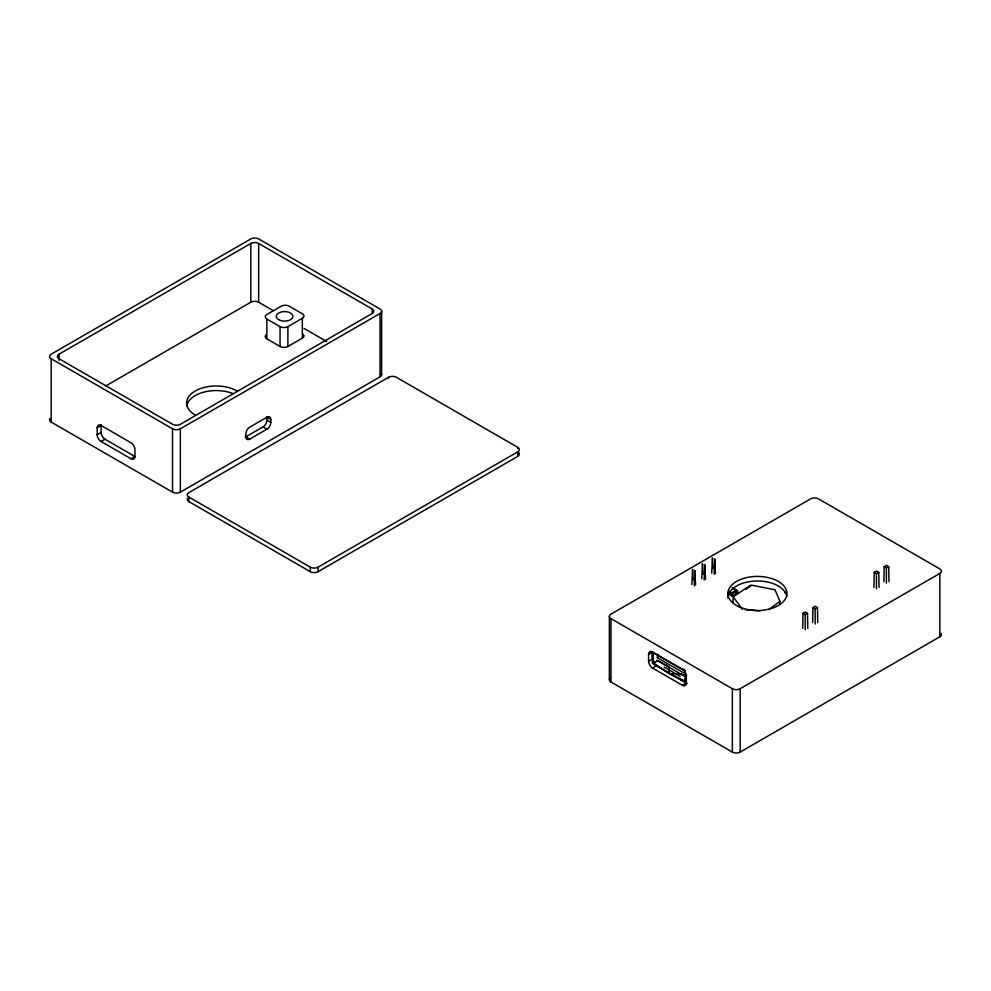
<?xml version="1.0" encoding="UTF-8"?>
<svg xmlns="http://www.w3.org/2000/svg" width="991" height="991" viewBox="0 0 991 991"><rect width="100%" height="100%" fill="white"/><g stroke="black" fill="none" stroke-linecap="round" stroke-linejoin="round"><path stroke-width="1.49" d="M381.634 374.623L381.634 311.261M609.366 616.377L609.366 679.739M802.71 628.344L802.97 613.367L805.299 612.004L807.529 613.429L807.776 628.368M812.657 622.608L812.917 607.619L815.246 606.269L817.464 607.681L817.724 622.633M873.951 587.378L874.211 572.402L876.54 571.039L878.769 572.464L879.017 587.403M883.898 581.643L884.158 566.666L886.487 565.304L888.704 566.728L888.964 581.667M694.208 585.817L694.827 570.382L695.595 585.012M704.143 580.082L704.774 564.647L705.542 579.277M714.09 574.334L714.722 558.899L715.477 573.529M779.768 604.374L779.905 601.388L775.012 589.781L750.955 585.049L733.204 596.768L732.882 602.726M691.805 584.579L692.573 569.404L693.031 580.057M701.752 578.831L702.508 563.656L702.978 574.309M711.699 573.095L712.455 557.921L712.925 568.574M686.515 674.586L685.834 682.737L652.462 663.326L652.276 652.189M746.198 588.939L745.604 588.592L746.582 588.481M768.805 609.576L779.905 601.388M729.302 592.023L731.494 593.361L736.586 590.252L733.303 588.32M59.002 360.39L59.002 354.208L250.822 243.452A5.537 3.196 0 0 1 258.651 243.452L372.182 308.994L372.182 313.639M105.628 386.044L250.822 302.218A5.537 3.196 0 0 1 258.651 302.218L273.343 310.703M135.284 456.678A5.537 3.196 60 0 1 134.925 456.492L131.01 458.759L101.107 441.49A5.537 3.196 60 0 1 97.192 434.715L97.192 427.765L101.107 425.498A5.537 3.196 60 0 1 101.181 424.718M97.192 434.715L101.107 432.46L101.107 425.498L131.01 442.766A5.537 3.196 60 0 1 134.925 449.542L134.925 456.492A5.537 3.196 60 0 1 131.01 458.759M266.864 319.015L280.057 326.634A5.537 3.196 0 0 0 287.886 326.634L302.354 318.284A5.537 3.196 0 0 0 302.354 313.763L289.149 306.145A5.537 3.196 0 0 0 281.32 306.145L266.864 314.494A5.537 3.196 0 0 0 266.864 319.015L266.864 338.872L280.057 346.491A5.537 3.196 0 0 0 287.886 346.491L302.354 338.142A5.537 3.196 0 0 0 303.271 334.326M101.107 441.49L105.021 439.236L134.925 456.492M51.173 358.717L172.533 428.793A5.537 3.196 0 0 0 180.362 428.793L380.011 313.515A5.537 3.196 0 0 0 380.011 308.994L258.651 238.93A5.537 3.196 0 0 0 250.822 238.93L51.173 354.208A5.537 3.196 0 0 0 51.173 358.717L51.173 422.079L172.533 492.143A5.537 3.196 0 0 0 180.362 492.143L380.011 376.877A5.537 3.196 0 0 0 380.94 373.062M270.816 419.49L266.901 417.223L249.732 427.133A5.537 3.196 -60 0 0 245.818 433.922L245.818 436.845A5.537 3.196 -60 0 0 249.732 439.1L266.901 429.19A5.537 3.196 -60 0 0 270.816 422.414L270.816 419.49A5.537 3.196 -60 0 0 266.901 417.223A5.537 3.196 -60 0 0 266.889 416.827M245.111 437.18A5.537 3.196 -60 0 0 245.818 436.845L262.987 426.935A5.537 3.196 -60 0 0 266.901 420.147L266.901 417.223M517.748 456.393L517.748 451.871A5.537 3.196 0 0 0 517.748 447.362L396.388 377.286A5.537 3.196 0 0 0 388.559 377.286L188.909 492.564A5.537 3.196 0 0 0 188.909 497.086L188.909 501.607L310.257 571.671A5.537 3.196 0 0 0 318.099 571.671L517.748 456.393A5.537 3.196 0 0 0 518.677 452.59M188.909 497.086L310.257 567.149A5.537 3.196 0 0 0 318.099 567.149L517.748 451.871M728.521 590.97L732.287 593.138L732.473 596.186L728.558 593.931M727.976 592.915L732.473 596.186L737.564 593.25L737.564 590.995L732.832 588.481M728.757 591.788L732.473 593.931L737.564 590.995L732.609 588.134M750.893 585.991L746.198 588.704M687.395 683.48A5.537 3.196 60 0 1 686.317 683.022L682.403 685.289L652.499 668.021A5.537 3.196 60 0 1 648.585 661.245L648.585 654.295L652.499 652.028A5.537 3.196 60 0 1 652.524 651.632M648.585 661.245L652.499 658.978L652.499 652.028L682.403 669.297A5.537 3.196 60 0 1 686.317 676.073L686.317 683.022A5.537 3.196 60 0 1 682.403 685.289M652.499 668.021L656.414 665.766L686.317 683.022M610.989 618.644L732.349 688.708A5.537 3.196 0 0 0 740.178 688.708L939.827 573.442A5.537 3.196 0 0 0 939.827 568.921L818.467 498.857A5.537 3.196 0 0 0 810.638 498.857L610.989 614.123A5.537 3.196 0 0 0 610.989 618.644L610.989 682.006L732.349 752.07A5.537 3.196 0 0 0 740.178 752.07L939.827 636.792A5.537 3.196 0 0 0 940.992 633.274M729.302 591.875L731.494 593.101L736.586 590.252L732.2 587.861M659.436 655.906L656.785 657.392L683.679 672.914M653.49 663.004L653.218 652.846L685.091 671.031L684.93 681.04L669.222 673.632L653.49 663.004L657.9 660.551M884.158 566.666L886.375 567.905L888.704 566.728M874.211 572.402L876.428 573.64L878.769 572.464M812.917 607.619L815.135 608.87L817.464 607.681M802.97 613.367L805.188 614.606L807.529 613.429M652.462 663.326L655.869 661.728M684.682 675.627L680.606 673.83L669.222 673.632L668.814 667.017L665.134 664.366M745.43 609.688L760.37 610.902M735.805 592.692L737.564 593.25M737.564 590.995L736.982 590.425M786.036 593.262L784.785 592.767L784.736 591.85L785.566 592.222M680.606 673.83L684.67 675.912M304.064 328.442L326.77 341.548M266.901 420.147L270.816 422.414M262.987 426.935L266.901 429.19M656.773 660.179L683.679 675.713M664.181 667.116L680.222 676.382M245.818 436.845L249.732 439.1M659.337 661.356L668.814 667.017M733.204 596.768L742.445 609.44M683.74 669.074L685.19 671.155M658.396 657.107L657.789 654.271L657.999 658.098M886.375 567.905L886.4 583.067M876.428 573.64L876.465 588.815M815.135 608.87L815.159 624.033M805.188 614.606L805.225 629.78M939.827 573.442L939.827 636.792M740.178 688.708L740.178 752.07M732.349 688.708L732.349 752.07M517.748 447.362L517.748 448.489M388.559 377.286L388.559 378.426M380.011 313.515L380.011 376.877M318.099 567.149L318.099 571.671M310.257 567.149L310.257 571.671M302.354 318.284L302.354 338.142M287.886 326.634L287.886 346.491M280.057 326.634L280.057 346.491M258.651 243.452L258.651 302.218M250.822 243.452L250.822 302.218M180.362 428.793L180.362 492.143M172.533 428.793L172.533 492.143M188.909 501.607A5.537 3.196 0 0 1 187.733 498.077M59.002 354.208A5.537 3.196 0 0 0 59.002 358.717L172.533 424.272A5.537 3.196 0 0 0 180.362 424.272L372.182 313.515A5.537 3.196 0 0 0 372.182 308.994M51.173 422.079A5.537 3.196 0 0 1 50.008 418.549M186.779 405.852A29.532 17.058 0 0 1 232.885 393.563M195.264 415.08A29.532 17.058 0 0 1 195.264 390.962A29.532 17.058 0 0 1 237.035 390.962M97.192 427.765A5.537 3.196 60 0 1 101.107 425.498M105.021 439.236A5.537 3.196 60 0 1 101.107 432.46M266.864 338.872A5.537 3.196 0 0 1 266.207 334.809M610.989 682.006A5.537 3.196 0 0 1 610.06 678.191M727.877 598.056A29.532 17.058 0 0 1 755.885 581.023A29.532 17.058 0 0 1 786.792 596.285M648.585 654.295A5.537 3.196 60 0 1 652.499 652.028M656.414 665.766A5.537 3.196 60 0 1 653.379 662.335M652.573 659.845A5.537 3.196 60 0 1 652.499 658.978M279.697 320.229A8.3 4.794 0 0 0 292.828 316.847A8.3 4.794 0 0 0 281.184 311.979A8.3 4.794 0 0 0 279.697 320.229M740.079 607.26A29.532 17.058 0 0 0 786.792 595.219A29.532 17.058 0 0 0 745.368 577.889A29.532 17.058 0 0 0 740.079 607.26"/></g></svg>
